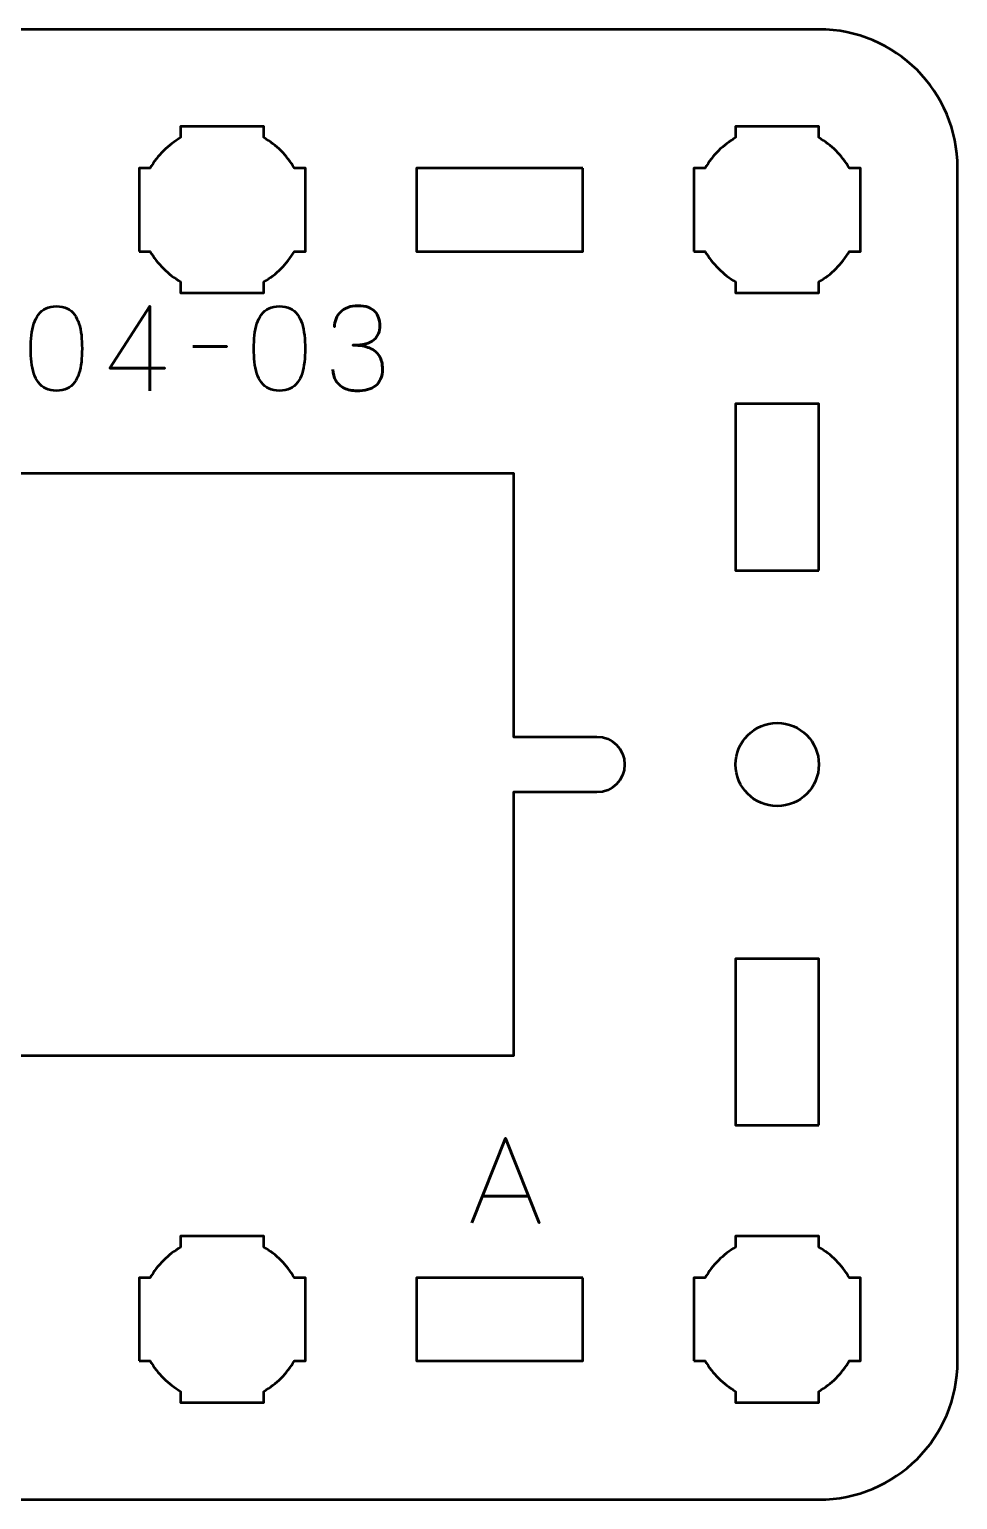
# Model space of a CAD drawing. Header units: centimetres. Extents: x -34.2 to 13.2, y -23.5 to -6.2.
# Drawn here: x -30.2 to -26.85, y -23.5 to -18.2 of the extents above; entities that cross this region are included whole.
import ezdxf

# ---------------------------------------------------------------- set-up
doc = ezdxf.new("R2010")
doc.units = ezdxf.units.CM
doc.header["$MEASUREMENT"] = 0
doc.layers.add('Layer 1', color=7, linetype='Continuous')

msp = doc.modelspace()

# ---------------------------------------------------------------- linework, layer by layer
at = {"layer": 'Layer 1', "lineweight": 53}
msp.add_ellipse((-27.49999, -20.85004), major_axis=(0, 0.15), ratio=1, dxfattribs=at)
for points, knots in [([(-26.85003, -23.00009), (-26.85011, -23.27715), (-27.07318, -23.50003), (-27.35013, -23.50003), (-27.35013, -23.50003), (-30.11672, -23.50003), (-30.88334, -23.50003), (-33.64993, -23.50003), (-33.64993, -23.50003), (-33.92693, -23.50003), (-34.15003, -23.27694), (-34.15003, -22.99994), (-34.15003, -22.99994), (-34.15003, -22.99994), (-34.15003, -18.70008), (-34.15003, -18.70008), (-34.15003, -18.70008), (-34.15003, -18.42295), (-33.92693, -18.19999), (-33.64993, -18.19999), (-33.64993, -18.19999), (-30.88334, -18.19999), (-30.11672, -18.19999), (-27.35013, -18.19999), (-27.35013, -18.19999), (-27.07313, -18.19999), (-26.85003, -18.42308), (-26.85003, -18.70008), (-26.85003, -18.70008), (-26.85003, -18.70008), (-26.85003, -23.00009), (-26.85003, -23.00009)], [0, 0, 0, 0, 0.125, 0.125, 0.125, 0.125, 0.25, 0.25, 0.25, 0.25, 0.375, 0.375, 0.375, 0.375, 0.5, 0.5, 0.5, 0.5, 0.625, 0.625, 0.625, 0.625, 0.75, 0.75, 0.75, 0.75, 0.875, 0.875, 0.875, 0.875, 1, 1, 1, 1]), ([(-29.79998, -19.00008), (-29.79998, -19.00008), (-29.79998, -18.85156), (-29.79998, -18.85156), (-29.79998, -18.85156), (-29.79998, -18.85156), (-29.8, -18.85001), (-29.8, -18.85001), (-29.8, -18.85001), (-29.8, -18.85001), (-29.79998, -18.84846), (-29.79998, -18.84846), (-29.79998, -18.84846), (-29.79998, -18.84846), (-29.79998, -18.70008), (-29.79998, -18.70008), (-29.79998, -18.70008), (-29.79998, -18.70008), (-29.75989, -18.70008), (-29.75989, -18.70008), (-29.75989, -18.70008), (-29.73354, -18.65451), (-29.69554, -18.61653), (-29.64999, -18.59017), (-29.64999, -18.59017), (-29.64999, -18.59017), (-29.64999, -18.55008), (-29.64999, -18.55008), (-29.64999, -18.55008), (-29.64999, -18.55008), (-29.50594, -18.55008), (-29.50594, -18.55008), (-29.50594, -18.55008), (-29.50594, -18.55008), (-29.5, -18.55002), (-29.5, -18.55002), (-29.5, -18.55002), (-29.5, -18.55002), (-29.49406, -18.55008), (-29.49406, -18.55008), (-29.49406, -18.55008), (-29.49406, -18.55008), (-29.34999, -18.55008), (-29.34999, -18.55008), (-29.34999, -18.55008), (-29.34999, -18.55008), (-29.34999, -18.59015), (-29.34999, -18.59015), (-29.34999, -18.59015), (-29.30442, -18.61651), (-29.26643, -18.6545), (-29.24009, -18.70008), (-29.24009, -18.70008), (-29.24009, -18.70008), (-29.19999, -18.70008), (-29.19999, -18.70008), (-29.19999, -18.70008), (-29.19999, -18.70008), (-29.19999, -19.00008), (-29.19999, -19.00008), (-29.19999, -19.00008), (-29.19999, -19.00008), (-29.24018, -19.00008), (-29.24018, -19.00008), (-29.24018, -19.00008), (-29.26652, -19.04558), (-29.30448, -19.08352), (-29.34999, -19.10986), (-29.34999, -19.10986), (-29.34999, -19.10986), (-29.34999, -19.15007), (-29.34999, -19.15007), (-29.34999, -19.15007), (-29.34999, -19.15007), (-29.64999, -19.15007), (-29.64999, -19.15007), (-29.64999, -19.15007), (-29.64999, -19.15007), (-29.64999, -19.10984), (-29.64999, -19.10984), (-29.64999, -19.10984), (-29.69549, -19.0835), (-29.73345, -19.04557), (-29.75979, -19.00008), (-29.75979, -19.00008), (-29.75979, -19.00008), (-29.79998, -19.00008), (-29.79998, -19.00008)], [0, 0, 0, 0, 0.0454545, 0.0454545, 0.0454545, 0.0454545, 0.0909091, 0.0909091, 0.0909091, 0.0909091, 0.1363636, 0.1363636, 0.1363636, 0.1363636, 0.1818182, 0.1818182, 0.1818182, 0.1818182, 0.2272727, 0.2272727, 0.2272727, 0.2272727, 0.2727273, 0.2727273, 0.2727273, 0.2727273, 0.3181818, 0.3181818, 0.3181818, 0.3181818, 0.3636364, 0.3636364, 0.3636364, 0.3636364, 0.4090909, 0.4090909, 0.4090909, 0.4090909, 0.4545455, 0.4545455, 0.4545455, 0.4545455, 0.5, 0.5, 0.5, 0.5, 0.5454545, 0.5454545, 0.5454545, 0.5454545, 0.5909091, 0.5909091, 0.5909091, 0.5909091, 0.6363636, 0.6363636, 0.6363636, 0.6363636, 0.6818182, 0.6818182, 0.6818182, 0.6818182, 0.7272727, 0.7272727, 0.7272727, 0.7272727, 0.7727273, 0.7727273, 0.7727273, 0.7727273, 0.8181818, 0.8181818, 0.8181818, 0.8181818, 0.8636364, 0.8636364, 0.8636364, 0.8636364, 0.9090909, 0.9090909, 0.9090909, 0.9090909, 0.9545455, 0.9545455, 0.9545455, 0.9545455, 1, 1, 1, 1]), ([(-27.79998, -19.00008), (-27.79998, -19.00008), (-27.79998, -18.85156), (-27.79998, -18.85156), (-27.79998, -18.85156), (-27.79998, -18.85156), (-27.8, -18.85001), (-27.8, -18.85001), (-27.8, -18.85001), (-27.8, -18.85001), (-27.79998, -18.84846), (-27.79998, -18.84846), (-27.79998, -18.84846), (-27.79998, -18.84846), (-27.79998, -18.70008), (-27.79998, -18.70008), (-27.79998, -18.70008), (-27.79998, -18.70008), (-27.75989, -18.70008), (-27.75989, -18.70008), (-27.75989, -18.70008), (-27.73354, -18.65451), (-27.69554, -18.61653), (-27.64999, -18.59017), (-27.64999, -18.59017), (-27.64999, -18.59017), (-27.64999, -18.55008), (-27.64999, -18.55008), (-27.64999, -18.55008), (-27.64999, -18.55008), (-27.50594, -18.55008), (-27.50594, -18.55008), (-27.50594, -18.55008), (-27.50594, -18.55008), (-27.5, -18.55002), (-27.5, -18.55002), (-27.5, -18.55002), (-27.5, -18.55002), (-27.49406, -18.55008), (-27.49406, -18.55008), (-27.49406, -18.55008), (-27.49406, -18.55008), (-27.34999, -18.55008), (-27.34999, -18.55008), (-27.34999, -18.55008), (-27.34999, -18.55008), (-27.34999, -18.59015), (-27.34999, -18.59015), (-27.34999, -18.59015), (-27.30442, -18.61651), (-27.26643, -18.6545), (-27.24009, -18.70008), (-27.24009, -18.70008), (-27.24009, -18.70008), (-27.19999, -18.70008), (-27.19999, -18.70008), (-27.19999, -18.70008), (-27.19999, -18.70008), (-27.19999, -19.00008), (-27.19999, -19.00008), (-27.19999, -19.00008), (-27.19999, -19.00008), (-27.24018, -19.00008), (-27.24018, -19.00008), (-27.24018, -19.00008), (-27.26652, -19.04558), (-27.30448, -19.08352), (-27.34999, -19.10986), (-27.34999, -19.10986), (-27.34999, -19.10986), (-27.34999, -19.15007), (-27.34999, -19.15007), (-27.34999, -19.15007), (-27.34999, -19.15007), (-27.64999, -19.15007), (-27.64999, -19.15007), (-27.64999, -19.15007), (-27.64999, -19.15007), (-27.64999, -19.10984), (-27.64999, -19.10984), (-27.64999, -19.10984), (-27.69549, -19.0835), (-27.73345, -19.04557), (-27.75979, -19.00008), (-27.75979, -19.00008), (-27.75979, -19.00008), (-27.79998, -19.00008), (-27.79998, -19.00008)], [0, 0, 0, 0, 0.0454545, 0.0454545, 0.0454545, 0.0454545, 0.0909091, 0.0909091, 0.0909091, 0.0909091, 0.1363636, 0.1363636, 0.1363636, 0.1363636, 0.1818182, 0.1818182, 0.1818182, 0.1818182, 0.2272727, 0.2272727, 0.2272727, 0.2272727, 0.2727273, 0.2727273, 0.2727273, 0.2727273, 0.3181818, 0.3181818, 0.3181818, 0.3181818, 0.3636364, 0.3636364, 0.3636364, 0.3636364, 0.4090909, 0.4090909, 0.4090909, 0.4090909, 0.4545455, 0.4545455, 0.4545455, 0.4545455, 0.5, 0.5, 0.5, 0.5, 0.5454545, 0.5454545, 0.5454545, 0.5454545, 0.5909091, 0.5909091, 0.5909091, 0.5909091, 0.6363636, 0.6363636, 0.6363636, 0.6363636, 0.6818182, 0.6818182, 0.6818182, 0.6818182, 0.7272727, 0.7272727, 0.7272727, 0.7272727, 0.7727273, 0.7727273, 0.7727273, 0.7727273, 0.8181818, 0.8181818, 0.8181818, 0.8181818, 0.8636364, 0.8636364, 0.8636364, 0.8636364, 0.9090909, 0.9090909, 0.9090909, 0.9090909, 0.9545455, 0.9545455, 0.9545455, 0.9545455, 1, 1, 1, 1]), ([(-28.20008, -18.70008), (-28.20008, -18.70008), (-28.20008, -19.00009), (-28.20008, -19.00009), (-28.20008, -19.00009), (-28.20008, -19.00009), (-28.80007, -19.00009), (-28.80007, -19.00009), (-28.80007, -19.00009), (-28.80007, -19.00009), (-28.80007, -18.70008), (-28.80007, -18.70008), (-28.80007, -18.70008), (-28.80007, -18.70008), (-28.20008, -18.70008), (-28.20008, -18.70008)], [0, 0, 0, 0, 0.25, 0.25, 0.25, 0.25, 0.5, 0.5, 0.5, 0.5, 0.75, 0.75, 0.75, 0.75, 1, 1, 1, 1]), ([(-27.35008, -20.15008), (-27.35008, -20.15008), (-27.65009, -20.15008), (-27.65009, -20.15008), (-27.65009, -20.15008), (-27.65009, -20.15008), (-27.65009, -19.55009), (-27.65009, -19.55009), (-27.65009, -19.55009), (-27.65009, -19.55009), (-27.35008, -19.55009), (-27.35008, -19.55009), (-27.35008, -19.55009), (-27.35008, -19.55009), (-27.35008, -20.15008), (-27.35008, -20.15008)], [0, 0, 0, 0, 0.25, 0.25, 0.25, 0.25, 0.5, 0.5, 0.5, 0.5, 0.75, 0.75, 0.75, 0.75, 1, 1, 1, 1]), ([(-31.50003, -21.89999), (-30.43654, -21.9), (-29.65487, -21.90001), (-28.45003, -21.90001), (-28.45003, -21.90001), (-28.45003, -21.90001), (-28.45003, -20.94999), (-28.45003, -20.94999), (-28.45003, -20.94999), (-28.45003, -20.94999), (-28.14998, -20.94999), (-28.14998, -20.94999), (-28.14998, -20.94999), (-28.09477, -20.94999), (-28.04998, -20.9052), (-28.04998, -20.84999), (-28.04998, -20.84999), (-28.04998, -20.79478), (-28.09477, -20.74999), (-28.14998, -20.74999), (-28.14998, -20.74999), (-28.14998, -20.74999), (-28.45003, -20.74999), (-28.45003, -20.74999), (-28.45003, -20.74999), (-28.45003, -20.74999), (-28.45003, -19.80002), (-28.45003, -19.80002), (-28.45003, -19.80002), (-29.65484, -19.80002), (-30.43655, -19.80001), (-31.50003, -19.80001), (-31.50003, -19.80001), (-31.50003, -19.80001), (-32.55003, -19.80001), (-32.55003, -19.80001), (-32.55003, -19.80001), (-32.55003, -19.80001), (-32.55003, -20.75003), (-32.55003, -20.75003), (-32.55003, -20.75003), (-32.55003, -20.75003), (-32.85008, -20.75003), (-32.85008, -20.75003), (-32.85008, -20.75003), (-32.90529, -20.75003), (-32.95008, -20.79482), (-32.95008, -20.85003), (-32.95008, -20.85003), (-32.95008, -20.90524), (-32.90529, -20.95003), (-32.85008, -20.95003), (-32.85008, -20.95003), (-32.85008, -20.95003), (-32.55003, -20.95003), (-32.55003, -20.95003), (-32.55003, -20.95003), (-32.55003, -20.95003), (-32.55003, -21.9), (-32.55003, -21.9), (-32.55003, -21.9), (-32.55003, -21.9), (-31.50003, -21.89999), (-31.50003, -21.89999)], [0, 0, 0, 0, 0.0625, 0.0625, 0.0625, 0.0625, 0.125, 0.125, 0.125, 0.125, 0.1875, 0.1875, 0.1875, 0.1875, 0.25, 0.25, 0.25, 0.25, 0.3125, 0.3125, 0.3125, 0.3125, 0.375, 0.375, 0.375, 0.375, 0.4375, 0.4375, 0.4375, 0.4375, 0.5, 0.5, 0.5, 0.5, 0.5625, 0.5625, 0.5625, 0.5625, 0.625, 0.625, 0.625, 0.625, 0.6875, 0.6875, 0.6875, 0.6875, 0.75, 0.75, 0.75, 0.75, 0.8125, 0.8125, 0.8125, 0.8125, 0.875, 0.875, 0.875, 0.875, 0.9375, 0.9375, 0.9375, 0.9375, 1, 1, 1, 1]), ([(-27.35008, -22.15008), (-27.35008, -22.15008), (-27.65009, -22.15008), (-27.65009, -22.15008), (-27.65009, -22.15008), (-27.65009, -22.15008), (-27.65009, -21.55009), (-27.65009, -21.55009), (-27.65009, -21.55009), (-27.65009, -21.55009), (-27.35008, -21.55009), (-27.35008, -21.55009), (-27.35008, -21.55009), (-27.35008, -21.55009), (-27.35008, -22.15008), (-27.35008, -22.15008)], [0, 0, 0, 0, 0.25, 0.25, 0.25, 0.25, 0.5, 0.5, 0.5, 0.5, 0.75, 0.75, 0.75, 0.75, 1, 1, 1, 1]), ([(-29.79998, -23.00008), (-29.79998, -23.00008), (-29.79998, -22.85156), (-29.79998, -22.85156), (-29.79998, -22.85156), (-29.79998, -22.85156), (-29.8, -22.85001), (-29.8, -22.85001), (-29.8, -22.85001), (-29.8, -22.85001), (-29.79998, -22.84846), (-29.79998, -22.84846), (-29.79998, -22.84846), (-29.79998, -22.84846), (-29.79998, -22.70008), (-29.79998, -22.70008), (-29.79998, -22.70008), (-29.79998, -22.70008), (-29.75989, -22.70008), (-29.75989, -22.70008), (-29.75989, -22.70008), (-29.73354, -22.65451), (-29.69554, -22.61653), (-29.64999, -22.59017), (-29.64999, -22.59017), (-29.64999, -22.59017), (-29.64999, -22.55008), (-29.64999, -22.55008), (-29.64999, -22.55008), (-29.64999, -22.55008), (-29.50594, -22.55008), (-29.50594, -22.55008), (-29.50594, -22.55008), (-29.50594, -22.55008), (-29.5, -22.55002), (-29.5, -22.55002), (-29.5, -22.55002), (-29.5, -22.55002), (-29.49406, -22.55008), (-29.49406, -22.55008), (-29.49406, -22.55008), (-29.49406, -22.55008), (-29.34999, -22.55008), (-29.34999, -22.55008), (-29.34999, -22.55008), (-29.34999, -22.55008), (-29.34999, -22.59015), (-29.34999, -22.59015), (-29.34999, -22.59015), (-29.30442, -22.61651), (-29.26643, -22.6545), (-29.24009, -22.70008), (-29.24009, -22.70008), (-29.24009, -22.70008), (-29.19999, -22.70008), (-29.19999, -22.70008), (-29.19999, -22.70008), (-29.19999, -22.70008), (-29.19999, -23.00008), (-29.19999, -23.00008), (-29.19999, -23.00008), (-29.19999, -23.00008), (-29.24018, -23.00008), (-29.24018, -23.00008), (-29.24018, -23.00008), (-29.26652, -23.04558), (-29.30448, -23.08352), (-29.34999, -23.10986), (-29.34999, -23.10986), (-29.34999, -23.10986), (-29.34999, -23.15007), (-29.34999, -23.15007), (-29.34999, -23.15007), (-29.34999, -23.15007), (-29.64999, -23.15007), (-29.64999, -23.15007), (-29.64999, -23.15007), (-29.64999, -23.15007), (-29.64999, -23.10984), (-29.64999, -23.10984), (-29.64999, -23.10984), (-29.69549, -23.0835), (-29.73345, -23.04557), (-29.75979, -23.00008), (-29.75979, -23.00008), (-29.75979, -23.00008), (-29.79998, -23.00008), (-29.79998, -23.00008)], [0, 0, 0, 0, 0.0454545, 0.0454545, 0.0454545, 0.0454545, 0.0909091, 0.0909091, 0.0909091, 0.0909091, 0.1363636, 0.1363636, 0.1363636, 0.1363636, 0.1818182, 0.1818182, 0.1818182, 0.1818182, 0.2272727, 0.2272727, 0.2272727, 0.2272727, 0.2727273, 0.2727273, 0.2727273, 0.2727273, 0.3181818, 0.3181818, 0.3181818, 0.3181818, 0.3636364, 0.3636364, 0.3636364, 0.3636364, 0.4090909, 0.4090909, 0.4090909, 0.4090909, 0.4545455, 0.4545455, 0.4545455, 0.4545455, 0.5, 0.5, 0.5, 0.5, 0.5454545, 0.5454545, 0.5454545, 0.5454545, 0.5909091, 0.5909091, 0.5909091, 0.5909091, 0.6363636, 0.6363636, 0.6363636, 0.6363636, 0.6818182, 0.6818182, 0.6818182, 0.6818182, 0.7272727, 0.7272727, 0.7272727, 0.7272727, 0.7727273, 0.7727273, 0.7727273, 0.7727273, 0.8181818, 0.8181818, 0.8181818, 0.8181818, 0.8636364, 0.8636364, 0.8636364, 0.8636364, 0.9090909, 0.9090909, 0.9090909, 0.9090909, 0.9545455, 0.9545455, 0.9545455, 0.9545455, 1, 1, 1, 1]), ([(-27.79998, -23.00008), (-27.79998, -23.00008), (-27.79998, -22.85156), (-27.79998, -22.85156), (-27.79998, -22.85156), (-27.79998, -22.85156), (-27.8, -22.85001), (-27.8, -22.85001), (-27.8, -22.85001), (-27.8, -22.85001), (-27.79998, -22.84846), (-27.79998, -22.84846), (-27.79998, -22.84846), (-27.79998, -22.84846), (-27.79998, -22.70008), (-27.79998, -22.70008), (-27.79998, -22.70008), (-27.79998, -22.70008), (-27.75989, -22.70008), (-27.75989, -22.70008), (-27.75989, -22.70008), (-27.73354, -22.65451), (-27.69554, -22.61653), (-27.64999, -22.59017), (-27.64999, -22.59017), (-27.64999, -22.59017), (-27.64999, -22.55008), (-27.64999, -22.55008), (-27.64999, -22.55008), (-27.64999, -22.55008), (-27.50594, -22.55008), (-27.50594, -22.55008), (-27.50594, -22.55008), (-27.50594, -22.55008), (-27.5, -22.55002), (-27.5, -22.55002), (-27.5, -22.55002), (-27.5, -22.55002), (-27.49406, -22.55008), (-27.49406, -22.55008), (-27.49406, -22.55008), (-27.49406, -22.55008), (-27.34999, -22.55008), (-27.34999, -22.55008), (-27.34999, -22.55008), (-27.34999, -22.55008), (-27.34999, -22.59015), (-27.34999, -22.59015), (-27.34999, -22.59015), (-27.30442, -22.61651), (-27.26643, -22.6545), (-27.24009, -22.70008), (-27.24009, -22.70008), (-27.24009, -22.70008), (-27.19999, -22.70008), (-27.19999, -22.70008), (-27.19999, -22.70008), (-27.19999, -22.70008), (-27.19999, -23.00008), (-27.19999, -23.00008), (-27.19999, -23.00008), (-27.19999, -23.00008), (-27.24018, -23.00008), (-27.24018, -23.00008), (-27.24018, -23.00008), (-27.26652, -23.04558), (-27.30448, -23.08352), (-27.34999, -23.10986), (-27.34999, -23.10986), (-27.34999, -23.10986), (-27.34999, -23.15007), (-27.34999, -23.15007), (-27.34999, -23.15007), (-27.34999, -23.15007), (-27.64999, -23.15007), (-27.64999, -23.15007), (-27.64999, -23.15007), (-27.64999, -23.15007), (-27.64999, -23.10984), (-27.64999, -23.10984), (-27.64999, -23.10984), (-27.69549, -23.0835), (-27.73345, -23.04557), (-27.75979, -23.00008), (-27.75979, -23.00008), (-27.75979, -23.00008), (-27.79998, -23.00008), (-27.79998, -23.00008)], [0, 0, 0, 0, 0.0454545, 0.0454545, 0.0454545, 0.0454545, 0.0909091, 0.0909091, 0.0909091, 0.0909091, 0.1363636, 0.1363636, 0.1363636, 0.1363636, 0.1818182, 0.1818182, 0.1818182, 0.1818182, 0.2272727, 0.2272727, 0.2272727, 0.2272727, 0.2727273, 0.2727273, 0.2727273, 0.2727273, 0.3181818, 0.3181818, 0.3181818, 0.3181818, 0.3636364, 0.3636364, 0.3636364, 0.3636364, 0.4090909, 0.4090909, 0.4090909, 0.4090909, 0.4545455, 0.4545455, 0.4545455, 0.4545455, 0.5, 0.5, 0.5, 0.5, 0.5454545, 0.5454545, 0.5454545, 0.5454545, 0.5909091, 0.5909091, 0.5909091, 0.5909091, 0.6363636, 0.6363636, 0.6363636, 0.6363636, 0.6818182, 0.6818182, 0.6818182, 0.6818182, 0.7272727, 0.7272727, 0.7272727, 0.7272727, 0.7727273, 0.7727273, 0.7727273, 0.7727273, 0.8181818, 0.8181818, 0.8181818, 0.8181818, 0.8636364, 0.8636364, 0.8636364, 0.8636364, 0.9090909, 0.9090909, 0.9090909, 0.9090909, 0.9545455, 0.9545455, 0.9545455, 0.9545455, 1, 1, 1, 1]), ([(-28.20008, -22.70008), (-28.20008, -22.70008), (-28.20008, -23.00009), (-28.20008, -23.00009), (-28.20008, -23.00009), (-28.20008, -23.00009), (-28.80007, -23.00009), (-28.80007, -23.00009), (-28.80007, -23.00009), (-28.80007, -23.00009), (-28.80007, -22.70008), (-28.80007, -22.70008), (-28.80007, -22.70008), (-28.80007, -22.70008), (-28.20008, -22.70008), (-28.20008, -22.70008)], [0, 0, 0, 0, 0.25, 0.25, 0.25, 0.25, 0.5, 0.5, 0.5, 0.5, 0.75, 0.75, 0.75, 0.75, 1, 1, 1, 1])]:
    msp.add_open_spline(points, degree=3, knots=knots, dxfattribs=at)
at = {"layer": 'Layer 1', "color": 5, "lineweight": 53}
for points, knots in [([(-30.09774, -19.50285), (-30.08293, -19.50278), (-30.07016, -19.50017), (-30.0595, -19.49509), (-30.0595, -19.49509), (-30.04892, -19.49001), (-30.0401, -19.48274), (-30.03305, -19.4735), (-30.03305, -19.4735), (-30.02606, -19.46419), (-30.02056, -19.45318), (-30.01647, -19.44048), (-30.01647, -19.44048), (-30.01244, -19.42778), (-30.00955, -19.41388), (-30.00793, -19.39864), (-30.00793, -19.39864), (-30.00623, -19.3834), (-30.00539, -19.36738), (-30.00546, -19.35045), (-30.00546, -19.35045), (-30.00539, -19.33359), (-30.00623, -19.31757), (-30.00793, -19.3024), (-30.00793, -19.3024), (-30.00955, -19.28723), (-30.01244, -19.27326), (-30.01647, -19.26056), (-30.01647, -19.26056), (-30.02056, -19.24793), (-30.02606, -19.23693), (-30.03305, -19.22754), (-30.03305, -19.22754), (-30.0401, -19.21823), (-30.04892, -19.21096), (-30.0595, -19.20588), (-30.0595, -19.20588), (-30.07016, -19.20073), (-30.08293, -19.19812), (-30.09774, -19.19805), (-30.09774, -19.19805), (-30.11256, -19.19812), (-30.12533, -19.20073), (-30.13599, -19.20588), (-30.13599, -19.20588), (-30.14657, -19.21096), (-30.15539, -19.21823), (-30.16244, -19.22754), (-30.16244, -19.22754), (-30.16943, -19.23693), (-30.17493, -19.24793), (-30.17902, -19.26056), (-30.17902, -19.26056), (-30.18305, -19.27326), (-30.18594, -19.28723), (-30.18756, -19.3024), (-30.18756, -19.3024), (-30.18925, -19.31757), (-30.1901, -19.33359), (-30.19003, -19.35045), (-30.19003, -19.35045), (-30.1901, -19.36738), (-30.18925, -19.3834), (-30.18756, -19.39864), (-30.18756, -19.39864), (-30.18594, -19.41388), (-30.18305, -19.42778), (-30.17902, -19.44048), (-30.17902, -19.44048), (-30.17493, -19.45318), (-30.16943, -19.46419), (-30.16244, -19.4735), (-30.16244, -19.4735), (-30.15539, -19.48274), (-30.14657, -19.49001), (-30.13599, -19.49509), (-30.13599, -19.49509), (-30.12533, -19.50017), (-30.11256, -19.50278), (-30.09774, -19.50285)], [0, 0, 0, 0, 0.05, 0.05, 0.05, 0.05, 0.1, 0.1, 0.1, 0.1, 0.15, 0.15, 0.15, 0.15, 0.2, 0.2, 0.2, 0.2, 0.25, 0.25, 0.25, 0.25, 0.3, 0.3, 0.3, 0.3, 0.35, 0.35, 0.35, 0.35, 0.4, 0.4, 0.4, 0.4, 0.45, 0.45, 0.45, 0.45, 0.5, 0.5, 0.5, 0.5, 0.55, 0.55, 0.55, 0.55, 0.6, 0.6, 0.6, 0.6, 0.65, 0.65, 0.65, 0.65, 0.7, 0.7, 0.7, 0.7, 0.75, 0.75, 0.75, 0.75, 0.8, 0.8, 0.8, 0.8, 0.85, 0.85, 0.85, 0.85, 0.9, 0.9, 0.9, 0.9, 0.95, 0.95, 0.95, 0.95, 1, 1, 1, 1]), ([(-30.09774, -19.50285), (-30.08293, -19.50278), (-30.07016, -19.50017), (-30.0595, -19.49509), (-30.0595, -19.49509), (-30.04892, -19.49001), (-30.0401, -19.48274), (-30.03305, -19.4735), (-30.03305, -19.4735), (-30.02606, -19.46419), (-30.02056, -19.45318), (-30.01647, -19.44048), (-30.01647, -19.44048), (-30.01244, -19.42778), (-30.00955, -19.41388), (-30.00793, -19.39864), (-30.00793, -19.39864), (-30.00623, -19.3834), (-30.00539, -19.36738), (-30.00546, -19.35045), (-30.00546, -19.35045), (-30.00539, -19.33359), (-30.00623, -19.31757), (-30.00793, -19.3024), (-30.00793, -19.3024), (-30.00955, -19.28723), (-30.01244, -19.27326), (-30.01647, -19.26056), (-30.01647, -19.26056), (-30.02056, -19.24793), (-30.02606, -19.23693), (-30.03305, -19.22754), (-30.03305, -19.22754), (-30.0401, -19.21823), (-30.04892, -19.21096), (-30.0595, -19.20588), (-30.0595, -19.20588), (-30.07016, -19.20073), (-30.08293, -19.19812), (-30.09774, -19.19805), (-30.09774, -19.19805), (-30.11256, -19.19812), (-30.12533, -19.20073), (-30.13599, -19.20588), (-30.13599, -19.20588), (-30.14657, -19.21096), (-30.15539, -19.21823), (-30.16244, -19.22754), (-30.16244, -19.22754), (-30.16943, -19.23693), (-30.17493, -19.24793), (-30.17902, -19.26056), (-30.17902, -19.26056), (-30.18305, -19.27326), (-30.18594, -19.28723), (-30.18756, -19.3024), (-30.18756, -19.3024), (-30.18925, -19.31757), (-30.1901, -19.33359), (-30.19003, -19.35045), (-30.19003, -19.35045), (-30.1901, -19.36738), (-30.18925, -19.3834), (-30.18756, -19.39864), (-30.18756, -19.39864), (-30.18594, -19.41388), (-30.18305, -19.42778), (-30.17902, -19.44048), (-30.17902, -19.44048), (-30.17493, -19.45318), (-30.16943, -19.46419), (-30.16244, -19.4735), (-30.16244, -19.4735), (-30.15539, -19.48274), (-30.14657, -19.49001), (-30.13599, -19.49509), (-30.13599, -19.49509), (-30.12533, -19.50017), (-30.11256, -19.50278), (-30.09774, -19.50285)], [0, 0, 0, 0, 0.05, 0.05, 0.05, 0.05, 0.1, 0.1, 0.1, 0.1, 0.15, 0.15, 0.15, 0.15, 0.2, 0.2, 0.2, 0.2, 0.25, 0.25, 0.25, 0.25, 0.3, 0.3, 0.3, 0.3, 0.35, 0.35, 0.35, 0.35, 0.4, 0.4, 0.4, 0.4, 0.45, 0.45, 0.45, 0.45, 0.5, 0.5, 0.5, 0.5, 0.55, 0.55, 0.55, 0.55, 0.6, 0.6, 0.6, 0.6, 0.65, 0.65, 0.65, 0.65, 0.7, 0.7, 0.7, 0.7, 0.75, 0.75, 0.75, 0.75, 0.8, 0.8, 0.8, 0.8, 0.85, 0.85, 0.85, 0.85, 0.9, 0.9, 0.9, 0.9, 0.95, 0.95, 0.95, 0.95, 1, 1, 1, 1]), ([(-29.7612, -19.50285), (-29.7612, -19.50285), (-29.7612, -19.19763), (-29.7612, -19.19763), (-29.7612, -19.19763), (-29.7612, -19.19763), (-29.90513, -19.42157), (-29.90513, -19.42157), (-29.90513, -19.42157), (-29.90513, -19.42157), (-29.70701, -19.42157), (-29.70701, -19.42157), (-29.70701, -19.42157), (-29.70701, -19.42157), (-29.90513, -19.42157), (-29.90513, -19.42157), (-29.90513, -19.42157), (-29.90513, -19.42157), (-29.7612, -19.19763), (-29.7612, -19.19763), (-29.7612, -19.19763), (-29.7612, -19.19763), (-29.7612, -19.50285), (-29.7612, -19.50285)], [0, 0, 0, 0, 0.1666667, 0.1666667, 0.1666667, 0.1666667, 0.3333333, 0.3333333, 0.3333333, 0.3333333, 0.5, 0.5, 0.5, 0.5, 0.6666667, 0.6666667, 0.6666667, 0.6666667, 0.8333333, 0.8333333, 0.8333333, 0.8333333, 1, 1, 1, 1]), ([(-29.29384, -19.50285), (-29.27903, -19.50278), (-29.26626, -19.50017), (-29.2556, -19.49509), (-29.2556, -19.49509), (-29.24502, -19.49001), (-29.2362, -19.48274), (-29.22915, -19.4735), (-29.22915, -19.4735), (-29.22216, -19.46419), (-29.21666, -19.45318), (-29.21257, -19.44048), (-29.21257, -19.44048), (-29.20854, -19.42778), (-29.20565, -19.41388), (-29.20403, -19.39864), (-29.20403, -19.39864), (-29.20233, -19.3834), (-29.20149, -19.36738), (-29.20156, -19.35045), (-29.20156, -19.35045), (-29.20149, -19.33359), (-29.20233, -19.31757), (-29.20403, -19.3024), (-29.20403, -19.3024), (-29.20565, -19.28723), (-29.20854, -19.27326), (-29.21257, -19.26056), (-29.21257, -19.26056), (-29.21666, -19.24793), (-29.22216, -19.23693), (-29.22915, -19.22754), (-29.22915, -19.22754), (-29.2362, -19.21823), (-29.24502, -19.21096), (-29.2556, -19.20588), (-29.2556, -19.20588), (-29.26626, -19.20073), (-29.27903, -19.19812), (-29.29384, -19.19805), (-29.29384, -19.19805), (-29.30866, -19.19812), (-29.32143, -19.20073), (-29.33209, -19.20588), (-29.33209, -19.20588), (-29.34267, -19.21096), (-29.35149, -19.21823), (-29.35854, -19.22754), (-29.35854, -19.22754), (-29.36553, -19.23693), (-29.37103, -19.24793), (-29.37512, -19.26056), (-29.37512, -19.26056), (-29.37915, -19.27326), (-29.38204, -19.28723), (-29.38366, -19.3024), (-29.38366, -19.3024), (-29.38535, -19.31757), (-29.3862, -19.33359), (-29.38613, -19.35045), (-29.38613, -19.35045), (-29.3862, -19.36738), (-29.38535, -19.3834), (-29.38366, -19.39864), (-29.38366, -19.39864), (-29.38204, -19.41388), (-29.37915, -19.42778), (-29.37512, -19.44048), (-29.37512, -19.44048), (-29.37103, -19.45318), (-29.36553, -19.46419), (-29.35854, -19.4735), (-29.35854, -19.4735), (-29.35149, -19.48274), (-29.34267, -19.49001), (-29.33209, -19.49509), (-29.33209, -19.49509), (-29.32143, -19.50017), (-29.30866, -19.50278), (-29.29384, -19.50285)], [0, 0, 0, 0, 0.05, 0.05, 0.05, 0.05, 0.1, 0.1, 0.1, 0.1, 0.15, 0.15, 0.15, 0.15, 0.2, 0.2, 0.2, 0.2, 0.25, 0.25, 0.25, 0.25, 0.3, 0.3, 0.3, 0.3, 0.35, 0.35, 0.35, 0.35, 0.4, 0.4, 0.4, 0.4, 0.45, 0.45, 0.45, 0.45, 0.5, 0.5, 0.5, 0.5, 0.55, 0.55, 0.55, 0.55, 0.6, 0.6, 0.6, 0.6, 0.65, 0.65, 0.65, 0.65, 0.7, 0.7, 0.7, 0.7, 0.75, 0.75, 0.75, 0.75, 0.8, 0.8, 0.8, 0.8, 0.85, 0.85, 0.85, 0.85, 0.9, 0.9, 0.9, 0.9, 0.95, 0.95, 0.95, 0.95, 1, 1, 1, 1]), ([(-29.29384, -19.50285), (-29.27903, -19.50278), (-29.26626, -19.50017), (-29.2556, -19.49509), (-29.2556, -19.49509), (-29.24502, -19.49001), (-29.2362, -19.48274), (-29.22915, -19.4735), (-29.22915, -19.4735), (-29.22216, -19.46419), (-29.21666, -19.45318), (-29.21257, -19.44048), (-29.21257, -19.44048), (-29.20854, -19.42778), (-29.20565, -19.41388), (-29.20403, -19.39864), (-29.20403, -19.39864), (-29.20233, -19.3834), (-29.20149, -19.36738), (-29.20156, -19.35045), (-29.20156, -19.35045), (-29.20149, -19.33359), (-29.20233, -19.31757), (-29.20403, -19.3024), (-29.20403, -19.3024), (-29.20565, -19.28723), (-29.20854, -19.27326), (-29.21257, -19.26056), (-29.21257, -19.26056), (-29.21666, -19.24793), (-29.22216, -19.23693), (-29.22915, -19.22754), (-29.22915, -19.22754), (-29.2362, -19.21823), (-29.24502, -19.21096), (-29.2556, -19.20588), (-29.2556, -19.20588), (-29.26626, -19.20073), (-29.27903, -19.19812), (-29.29384, -19.19805), (-29.29384, -19.19805), (-29.30866, -19.19812), (-29.32143, -19.20073), (-29.33209, -19.20588), (-29.33209, -19.20588), (-29.34267, -19.21096), (-29.35149, -19.21823), (-29.35854, -19.22754), (-29.35854, -19.22754), (-29.36553, -19.23693), (-29.37103, -19.24793), (-29.37512, -19.26056), (-29.37512, -19.26056), (-29.37915, -19.27326), (-29.38204, -19.28723), (-29.38366, -19.3024), (-29.38366, -19.3024), (-29.38535, -19.31757), (-29.3862, -19.33359), (-29.38613, -19.35045), (-29.38613, -19.35045), (-29.3862, -19.36738), (-29.38535, -19.3834), (-29.38366, -19.39864), (-29.38366, -19.39864), (-29.38204, -19.41388), (-29.37915, -19.42778), (-29.37512, -19.44048), (-29.37512, -19.44048), (-29.37103, -19.45318), (-29.36553, -19.46419), (-29.35854, -19.4735), (-29.35854, -19.4735), (-29.35149, -19.48274), (-29.34267, -19.49001), (-29.33209, -19.49509), (-29.33209, -19.49509), (-29.32143, -19.50017), (-29.30866, -19.50278), (-29.29384, -19.50285)], [0, 0, 0, 0, 0.05, 0.05, 0.05, 0.05, 0.1, 0.1, 0.1, 0.1, 0.15, 0.15, 0.15, 0.15, 0.2, 0.2, 0.2, 0.2, 0.25, 0.25, 0.25, 0.25, 0.3, 0.3, 0.3, 0.3, 0.35, 0.35, 0.35, 0.35, 0.4, 0.4, 0.4, 0.4, 0.45, 0.45, 0.45, 0.45, 0.5, 0.5, 0.5, 0.5, 0.55, 0.55, 0.55, 0.55, 0.6, 0.6, 0.6, 0.6, 0.65, 0.65, 0.65, 0.65, 0.7, 0.7, 0.7, 0.7, 0.75, 0.75, 0.75, 0.75, 0.8, 0.8, 0.8, 0.8, 0.85, 0.85, 0.85, 0.85, 0.9, 0.9, 0.9, 0.9, 0.95, 0.95, 0.95, 0.95, 1, 1, 1, 1]), ([(-29.10123, -19.42623), (-29.10116, -19.44147), (-29.09763, -19.45473), (-29.09065, -19.46623), (-29.09065, -19.46623), (-29.08366, -19.47766), (-29.07371, -19.48662), (-29.06073, -19.49304), (-29.06073, -19.49304), (-29.04775, -19.49946), (-29.03216, -19.50271), (-29.01402, -19.50285), (-29.01402, -19.50285), (-29.00041, -19.50285), (-28.98806, -19.50144), (-28.97684, -19.49848), (-28.97684, -19.49848), (-28.96569, -19.49551), (-28.9561, -19.49093), (-28.94798, -19.48465), (-28.94798, -19.48465), (-28.93987, -19.47837), (-28.93366, -19.47025), (-28.92922, -19.46038), (-28.92922, -19.46038), (-28.92484, -19.45043), (-28.92266, -19.4385), (-28.92259, -19.42453), (-28.92259, -19.42453), (-28.92251, -19.40591), (-28.92632, -19.39017), (-28.93387, -19.3774), (-28.93387, -19.3774), (-28.94142, -19.36463), (-28.95314, -19.35504), (-28.96887, -19.34848), (-28.96887, -19.34848), (-28.9846, -19.34191), (-29.00478, -19.3386), (-29.02926, -19.3386), (-29.02926, -19.3386), (-29.01099, -19.33867), (-28.99568, -19.33698), (-28.98319, -19.33352), (-28.98319, -19.33352), (-28.97077, -19.33006), (-28.96083, -19.32519), (-28.95335, -19.31884), (-28.95335, -19.31884), (-28.94587, -19.31256), (-28.94044, -19.30508), (-28.93719, -19.29648), (-28.93719, -19.29648), (-28.93387, -19.28794), (-28.93225, -19.27856), (-28.93232, -19.26833), (-28.93232, -19.26833), (-28.93225, -19.25809), (-28.93366, -19.24864), (-28.93648, -19.23989), (-28.93648, -19.23989), (-28.93924, -19.23114), (-28.94375, -19.22345), (-28.94989, -19.21689), (-28.94989, -19.21689), (-28.95603, -19.21033), (-28.96414, -19.20518), (-28.97409, -19.20151), (-28.97409, -19.20151), (-28.98411, -19.19784), (-28.99632, -19.19601), (-29.01064, -19.19594), (-29.01064, -19.19594), (-29.02489, -19.19601), (-29.03738, -19.19812), (-29.04796, -19.20222), (-29.04796, -19.20222), (-29.05862, -19.20631), (-29.06736, -19.21188), (-29.07442, -19.21901), (-29.07442, -19.21901), (-29.0814, -19.22613), (-29.08663, -19.23425), (-29.09008, -19.24342), (-29.09008, -19.24342), (-29.09361, -19.25259), (-29.0953, -19.26233), (-29.0953, -19.27256), (-29.0953, -19.27256), (-29.0953, -19.26233), (-29.09361, -19.25259), (-29.09008, -19.24342), (-29.09008, -19.24342), (-29.08663, -19.23425), (-29.0814, -19.22613), (-29.07442, -19.21901), (-29.07442, -19.21901), (-29.06736, -19.21188), (-29.05862, -19.20631), (-29.04796, -19.20222), (-29.04796, -19.20222), (-29.03738, -19.19812), (-29.02489, -19.19601), (-29.01064, -19.19594), (-29.01064, -19.19594), (-28.99632, -19.19601), (-28.98411, -19.19784), (-28.97409, -19.20151), (-28.97409, -19.20151), (-28.96414, -19.20518), (-28.95603, -19.21033), (-28.94989, -19.21689), (-28.94989, -19.21689), (-28.94375, -19.22345), (-28.93924, -19.23114), (-28.93648, -19.23989), (-28.93648, -19.23989), (-28.93366, -19.24864), (-28.93225, -19.25809), (-28.93232, -19.26833), (-28.93232, -19.26833), (-28.93225, -19.27856), (-28.93387, -19.28794), (-28.93719, -19.29648), (-28.93719, -19.29648), (-28.94044, -19.30508), (-28.94587, -19.31256), (-28.95335, -19.31884), (-28.95335, -19.31884), (-28.96083, -19.32519), (-28.97077, -19.33006), (-28.98319, -19.33352), (-28.98319, -19.33352), (-28.99568, -19.33698), (-29.01099, -19.33867), (-29.02926, -19.3386), (-29.02926, -19.3386), (-29.00478, -19.3386), (-28.9846, -19.34191), (-28.96887, -19.34848), (-28.96887, -19.34848), (-28.95314, -19.35504), (-28.94142, -19.36463), (-28.93387, -19.3774), (-28.93387, -19.3774), (-28.92632, -19.39017), (-28.92251, -19.40591), (-28.92259, -19.42453), (-28.92259, -19.42453), (-28.92266, -19.4385), (-28.92484, -19.45043), (-28.92922, -19.46038), (-28.92922, -19.46038), (-28.93366, -19.47025), (-28.93987, -19.47837), (-28.94798, -19.48465), (-28.94798, -19.48465), (-28.9561, -19.49093), (-28.96569, -19.49551), (-28.97684, -19.49848), (-28.97684, -19.49848), (-28.98806, -19.50144), (-29.00041, -19.50285), (-29.01402, -19.50285), (-29.01402, -19.50285), (-29.03216, -19.50271), (-29.04775, -19.49946), (-29.06073, -19.49304), (-29.06073, -19.49304), (-29.07371, -19.48662), (-29.08366, -19.47766), (-29.09065, -19.46623), (-29.09065, -19.46623), (-29.09763, -19.45473), (-29.10116, -19.44147), (-29.10123, -19.42623)], [0, 0, 0, 0, 0.0227273, 0.0227273, 0.0227273, 0.0227273, 0.0454545, 0.0454545, 0.0454545, 0.0454545, 0.0681818, 0.0681818, 0.0681818, 0.0681818, 0.0909091, 0.0909091, 0.0909091, 0.0909091, 0.1136364, 0.1136364, 0.1136364, 0.1136364, 0.1363636, 0.1363636, 0.1363636, 0.1363636, 0.1590909, 0.1590909, 0.1590909, 0.1590909, 0.1818182, 0.1818182, 0.1818182, 0.1818182, 0.2045455, 0.2045455, 0.2045455, 0.2045455, 0.2272727, 0.2272727, 0.2272727, 0.2272727, 0.25, 0.25, 0.25, 0.25, 0.2727273, 0.2727273, 0.2727273, 0.2727273, 0.2954545, 0.2954545, 0.2954545, 0.2954545, 0.3181818, 0.3181818, 0.3181818, 0.3181818, 0.3409091, 0.3409091, 0.3409091, 0.3409091, 0.3636364, 0.3636364, 0.3636364, 0.3636364, 0.3863636, 0.3863636, 0.3863636, 0.3863636, 0.4090909, 0.4090909, 0.4090909, 0.4090909, 0.4318182, 0.4318182, 0.4318182, 0.4318182, 0.4545455, 0.4545455, 0.4545455, 0.4545455, 0.4772727, 0.4772727, 0.4772727, 0.4772727, 0.5, 0.5, 0.5, 0.5, 0.5227273, 0.5227273, 0.5227273, 0.5227273, 0.5454545, 0.5454545, 0.5454545, 0.5454545, 0.5681818, 0.5681818, 0.5681818, 0.5681818, 0.5909091, 0.5909091, 0.5909091, 0.5909091, 0.6136364, 0.6136364, 0.6136364, 0.6136364, 0.6363636, 0.6363636, 0.6363636, 0.6363636, 0.6590909, 0.6590909, 0.6590909, 0.6590909, 0.6818182, 0.6818182, 0.6818182, 0.6818182, 0.7045455, 0.7045455, 0.7045455, 0.7045455, 0.7272727, 0.7272727, 0.7272727, 0.7272727, 0.75, 0.75, 0.75, 0.75, 0.7727273, 0.7727273, 0.7727273, 0.7727273, 0.7954545, 0.7954545, 0.7954545, 0.7954545, 0.8181818, 0.8181818, 0.8181818, 0.8181818, 0.8409091, 0.8409091, 0.8409091, 0.8409091, 0.8636364, 0.8636364, 0.8636364, 0.8636364, 0.8863636, 0.8863636, 0.8863636, 0.8863636, 0.9090909, 0.9090909, 0.9090909, 0.9090909, 0.9318182, 0.9318182, 0.9318182, 0.9318182, 0.9545455, 0.9545455, 0.9545455, 0.9545455, 0.9772727, 0.9772727, 0.9772727, 0.9772727, 1, 1, 1, 1]), ([(-29.60626, -19.34325), (-29.60626, -19.34325), (-29.48307, -19.34325), (-29.48307, -19.34325), (-29.48307, -19.34325), (-29.48307, -19.34325), (-29.60626, -19.34325), (-29.60626, -19.34325)], [0, 0, 0, 0, 0.5, 0.5, 0.5, 0.5, 1, 1, 1, 1]), ([(-28.60023, -22.50285), (-28.60023, -22.50285), (-28.47916, -22.19763), (-28.47916, -22.19763), (-28.47916, -22.19763), (-28.47916, -22.19763), (-28.35766, -22.50285), (-28.35766, -22.50285), (-28.35766, -22.50285), (-28.35766, -22.50285), (-28.47916, -22.19763), (-28.47916, -22.19763), (-28.47916, -22.19763), (-28.47916, -22.19763), (-28.60023, -22.50285), (-28.60023, -22.50285)], [0, 0, 0, 0, 0.25, 0.25, 0.25, 0.25, 0.5, 0.5, 0.5, 0.5, 0.75, 0.75, 0.75, 0.75, 1, 1, 1, 1]), ([(-28.56213, -22.40675), (-28.56213, -22.40675), (-28.39619, -22.40675), (-28.39619, -22.40675), (-28.39619, -22.40675), (-28.39619, -22.40675), (-28.56213, -22.40675), (-28.56213, -22.40675)], [0, 0, 0, 0, 0.5, 0.5, 0.5, 0.5, 1, 1, 1, 1])]:
    msp.add_open_spline(points, degree=3, knots=knots, dxfattribs=at)

doc.saveas('drawing.dxf')
